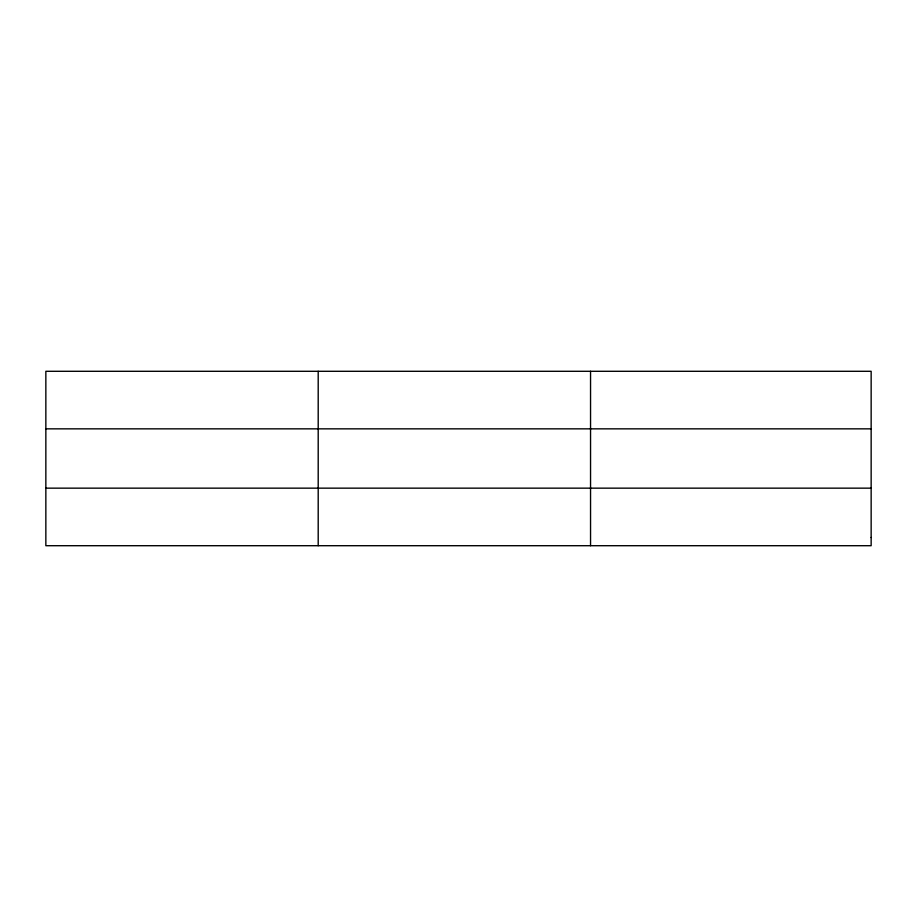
<?xml version="1.0" encoding="UTF-8"?>
<svg xmlns="http://www.w3.org/2000/svg" width="917" height="917" viewBox="0 0 917 917"><rect width="100%" height="100%" fill="white"/><g stroke="black" fill="none" stroke-linecap="round" stroke-linejoin="round"><path stroke-width="1.38" d="M318.199 545.707L318.199 371.293M590.548 545.707L590.548 371.293M45.85 428.847L871.15 428.847M45.85 488.153L871.15 488.153M871.15 537.488L871.15 545.707L45.85 545.707L45.85 371.293L871.15 371.293L871.15 537.488"/></g></svg>
